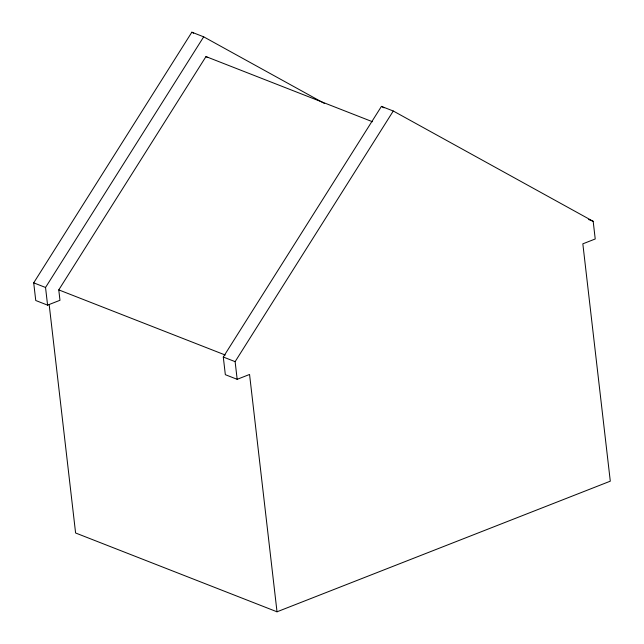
<?xml version="1.0" encoding="UTF-8"?>
<svg xmlns="http://www.w3.org/2000/svg" width="644" height="644" viewBox="0 0 644 644"><rect width="100%" height="100%" fill="white"/><g stroke="black" fill="none" stroke-linecap="round" stroke-linejoin="round"><path stroke-width="0.97" d="M372.498 121.748L205.975 56.583L58.773 289.881L59.973 300.281L47.584 305.135L35.75 300.507L33.705 282.837L191.856 32.2L203.689 36.829L324.334 103.402M47.584 305.135L45.539 287.474L203.689 36.829M277.017 611.8L249.558 374.462L237.169 379.316L225.336 374.687L223.291 357.026L381.441 106.381L393.275 111.01L593.18 221.311L595.225 238.98L582.836 243.834L610.295 481.173L277.017 611.8L75.598 532.99L49.177 304.62M237.169 379.316L235.124 361.654L393.275 111.01M588.632 219.532L593.18 221.311M58.773 289.881L225.295 355.037M33.705 282.837L45.539 287.474M223.291 357.026L235.124 361.654M381.441 106.381L384.082 107.838M191.856 32.2L193.619 33.174M205.975 56.583L207.73 57.558"/></g></svg>
